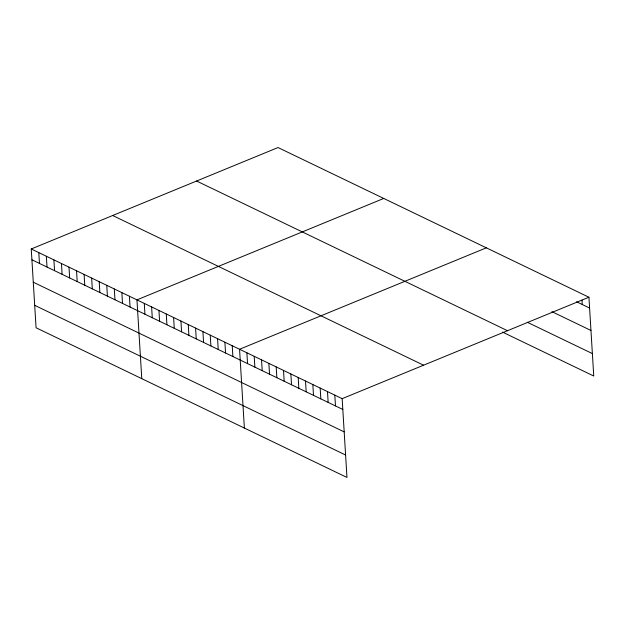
<?xml version="1.0" encoding="UTF-8"?>
<svg xmlns="http://www.w3.org/2000/svg" width="625" height="625" viewBox="0 0 625 625"><rect width="100%" height="100%" fill="white"/><g stroke="black" fill="none" stroke-linecap="round" stroke-linejoin="round"><path stroke-width="0.94" d="M31.25 248.977L342.156 398.664L346.969 477.453L36.07 327.766L31.25 248.977L278.031 147.547L588.93 297.234L593.75 376.023L502.555 332.117M383.734 198.445L136.953 299.867L141.773 378.656M486.336 247.836L239.555 349.266L244.375 428.055M342.156 398.664L588.93 297.234M576.562 301.766L589.594 308.039M551.883 311.656L590.961 330.469M527.234 322.227L592.375 353.586M196.594 181.023L507.492 330.703M112.688 215.508L423.586 365.195M31.914 259.781L342.812 409.461M33.281 282.211L344.188 431.898M34.695 305.328L345.602 455.016M581.984 300.008L582.266 304.508M334.82 395.133L335.484 405.938M327.492 391.609L328.156 402.406M320.164 388.078L320.828 398.883M312.836 384.547L313.5 395.352M305.508 381.023L306.172 391.82M298.18 377.492L298.844 388.297M290.852 373.969L291.516 384.766M283.523 370.438L284.188 381.234M276.195 366.906L276.859 377.711M268.867 363.383L269.531 374.18M261.539 359.852L262.203 370.656M254.211 356.32L254.875 367.125M246.883 352.797L247.547 363.594M232.227 345.742L232.891 356.539M224.898 342.211L225.555 353.008M217.57 338.68L218.227 349.484M210.242 335.156L210.898 345.953M202.914 331.625L203.57 342.43M195.586 328.094L196.242 338.898M188.258 324.57L188.914 335.367M180.93 321.039L181.586 331.844M173.602 317.516L174.258 328.312M166.273 313.984L166.93 324.781M158.945 310.453L159.602 321.258M151.617 306.93L152.273 317.727M144.289 303.398L144.945 314.203M129.406 296.234L130.07 307.039M121.859 292.602L122.516 303.398M114.305 288.961L114.969 299.766M106.758 285.328L107.414 296.133M99.203 281.695L99.867 292.492M91.656 278.062L92.312 288.859M84.102 274.422L84.766 285.227M76.555 270.789L77.211 281.594M69 267.156L69.664 277.953M61.453 263.516L62.109 274.32M53.898 259.883L54.562 270.688M46.352 256.25L47.008 267.047M38.797 252.609L39.461 263.414"/></g></svg>
